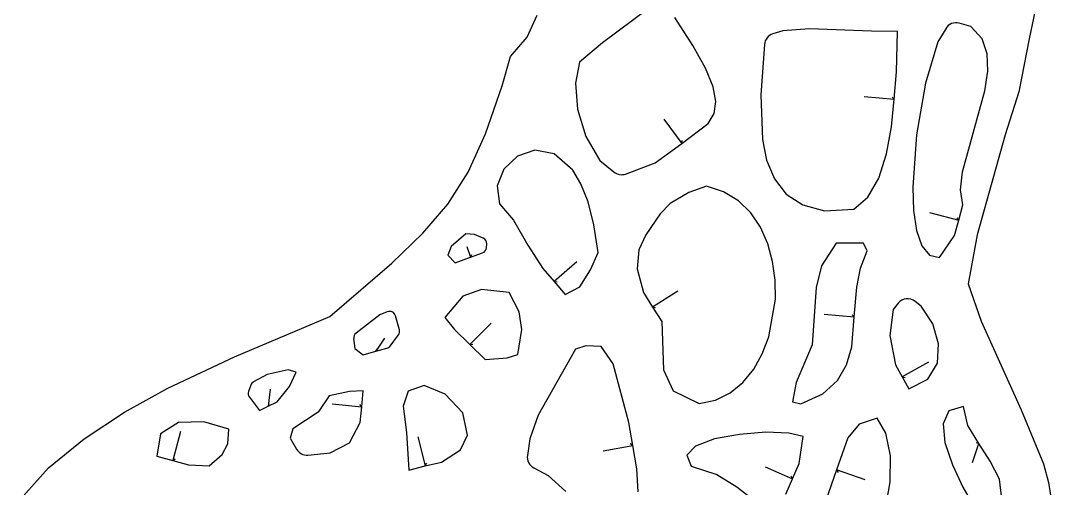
# Model space of a CAD drawing. Extents: x 0 to 5.7, y 0 to 10.7.
# Drawn here: x 0.419 to 3.855, y 5.269 to 6.827 of the extents above; entities that cross this region are included whole.
import ezdxf

# ---------------------------------------------------------------- set-up
doc = ezdxf.new("R2010")
doc.units = 0
doc.layers.add('WHITE', color=7, linetype='CONTINUOUS')

msp = doc.modelspace()

# ---------------------------------------------------------------- linework, layer by layer
at = {"layer": 'WHITE', "linetype": 'CONTINUOUS'}
for p, q in [((3.822, 6.991), (3.773999, 6.765999)), ((2.104, 6.771999), (2.137, 6.844999)), ((2.506999, 6.866), (2.355, 6.752999)), ((2.655999, 6.743999), (2.595999, 6.836999)), ((3.579999, 6.807), (3.542, 6.817999)), ((3.618, 6.765999), (3.579999, 6.807)), ((2.049, 6.706999), (2.104, 6.771999)), ((2.954999, 6.793), (2.921999, 6.782999)), ((3.043999, 6.798999), (2.954999, 6.793)), ((3.25, 6.791999), (3.043999, 6.798999)), ((3.335999, 6.790999), (3.25, 6.791999)), ((3.332999, 6.656), (3.335999, 6.790999)), ((3.496999, 6.8), (3.470999, 6.756)), ((2.355, 6.752999), (2.278, 6.688)), ((2.697999, 6.668), (2.655999, 6.743999)), ((2.894, 6.747), (2.881999, 6.579999)), ((3.470999, 6.756), (3.43, 6.618)), ((3.634999, 6.716), (3.618, 6.765999)), ((3.773999, 6.765999), (3.74, 6.59)), ((2.020999, 6.61), (2.049, 6.706999)), ((3.637, 6.657999), (3.634999, 6.716)), ((2.278, 6.688), (2.265, 6.618999)), ((2.723, 6.605999), (2.697999, 6.668)), ((3.325, 6.565), (3.332999, 6.656)), ((3.627, 6.592999), (3.637, 6.657999)), ((1.965999, 6.449999), (2.020999, 6.61)), ((2.265, 6.618999), (2.272, 6.532)), ((2.732, 6.557), (2.723, 6.605999)), ((3.43, 6.618), (3.4, 6.446)), ((2.881999, 6.579999), (2.887, 6.431)), ((3.226, 6.573999), (3.325, 6.565)), ((3.316999, 6.473), (3.325, 6.565)), ((3.325, 6.565), (3.319, 6.572)), ((3.552999, 6.322999), (3.627, 6.592999)), ((3.74, 6.59), (3.694999, 6.446)), ((2.272, 6.532), (2.299, 6.440999)), ((2.726, 6.517), (2.732, 6.557)), ((2.559, 6.499), (2.618999, 6.418)), ((2.707, 6.484), (2.726, 6.517)), ((2.618999, 6.418), (2.707, 6.484)), ((3.299999, 6.382999), (3.316999, 6.473)), ((1.907999, 6.322), (1.965999, 6.449999)), ((2.299, 6.440999), (2.345999, 6.361)), ((2.618999, 6.418), (2.619999, 6.427999)), ((2.887, 6.431), (2.901, 6.361999)), ((3.4, 6.446), (3.387, 6.271999)), ((3.694999, 6.446), (3.601999, 6.112999)), ((2.13, 6.394999), (2.072, 6.375)), ((2.194, 6.382999), (2.13, 6.394999)), ((2.529999, 6.353), (2.618999, 6.418)), ((2.072, 6.375), (2.026999, 6.331999)), ((2.256, 6.328999), (2.194, 6.382999)), ((2.345999, 6.361), (2.392999, 6.322999)), ((2.901, 6.361999), (2.927, 6.3)), ((3.273999, 6.302), (3.299999, 6.382999)), ((2.026999, 6.331999), (2.005, 6.276999)), ((2.282999, 6.282999), (2.256, 6.328999)), ((2.431999, 6.315999), (2.529999, 6.353)), ((3.546, 6.263), (3.552999, 6.322999)), ((1.84, 6.216), (1.907999, 6.322)), ((2.927, 6.3), (2.966, 6.249)), ((3.237999, 6.238999), (3.273999, 6.302)), ((2.005, 6.276999), (2.012, 6.217)), ((2.306999, 6.223), (2.282999, 6.282999)), ((2.641999, 6.254), (2.579999, 6.217999)), ((2.700999, 6.275), (2.641999, 6.254)), ((2.757999, 6.256999), (2.700999, 6.275)), ((2.806999, 6.227), (2.757999, 6.256999)), ((3.387, 6.271999), (3.39, 6.193999)), ((3.553999, 6.212999), (3.546, 6.263)), ((2.325999, 6.146999), (2.306999, 6.223)), ((2.848, 6.186999), (2.806999, 6.227)), ((2.966, 6.249), (3.020999, 6.212999)), ((3.190999, 6.198999), (3.237999, 6.238999)), ((1.756999, 6.118999), (1.84, 6.216)), ((2.012, 6.217), (2.059, 6.162)), ((2.579999, 6.217999), (2.546999, 6.183)), ((2.881, 6.138999), (2.848, 6.186999)), ((3.020999, 6.212999), (3.094, 6.192999)), ((3.094, 6.192999), (3.190999, 6.198999)), ((3.39, 6.193999), (3.4, 6.127999)), ((3.443, 6.188), (3.539999, 6.162)), ((3.539999, 6.162), (3.553999, 6.212999)), ((2.059, 6.162), (2.105999, 6.078999)), ((2.546999, 6.183), (2.499, 6.113999)), ((3.526, 6.111), (3.539999, 6.162)), ((3.539999, 6.162), (3.535, 6.17)), ((1.654, 6.019), (1.756999, 6.118999)), ((1.899999, 6.117), (1.850999, 6.074999)), ((1.929, 6.114999), (1.899999, 6.117)), ((2.339999, 6.054999), (2.325999, 6.146999)), ((2.904999, 6.084), (2.881, 6.138999)), ((3.4, 6.127999), (3.417, 6.077)), ((1.957999, 6.102), (1.929, 6.114999)), ((1.968999, 6.07), (1.97, 6.083)), ((2.499, 6.113999), (2.476, 6.063)), ((2.921, 6.025), (2.904999, 6.084)), ((3.131999, 6.085999), (3.084, 6.01)), ((3.223, 6.085999), (3.131999, 6.085999)), ((3.236, 6.059999), (3.223, 6.085999)), ((3.476, 6.038), (3.526, 6.111)), ((3.601999, 6.112999), (3.572, 5.949999)), ((1.850999, 6.074999), (1.84, 6.046)), ((1.902999, 6.074999), (1.916, 6.039)), ((1.916, 6.039), (1.955999, 6.052999)), ((1.916, 6.039), (1.919999, 6.047999)), ((2.105999, 6.078999), (2.155999, 6.000999)), ((2.315, 5.997), (2.339999, 6.054999)), ((2.476, 6.063), (2.47, 6)), ((3.213, 6.002999), (3.236, 6.059999)), ((3.417, 6.077), (3.443, 6.046)), ((1.447999, 5.842), (1.654, 6.019)), ((1.84, 6.046), (1.865, 6.019999)), ((1.865, 6.019999), (1.916, 6.039)), ((2.269, 6.024), (2.194, 5.958)), ((2.928999, 5.962999), (2.921, 6.025)), ((3.443, 6.046), (3.476, 6.038)), ((2.155999, 6.000999), (2.194, 5.958)), ((2.279999, 5.94), (2.315, 5.997)), ((2.47, 6), (2.490999, 5.921)), ((3.084, 6.01), (3.065999, 5.938)), ((3.200999, 5.939), (3.213, 6.002999)), ((2.194, 5.958), (2.230999, 5.914999)), ((2.194, 5.958), (2.203999, 5.956999)), ((2.93, 5.899), (2.928999, 5.962999)), ((3.572, 5.949999), (3.615, 5.826)), ((1.952, 5.931), (1.889999, 5.908999)), ((2.043999, 5.921999), (1.952, 5.931)), ((2.078, 5.856999), (2.043999, 5.921999)), ((2.230999, 5.914999), (2.279999, 5.94)), ((2.490999, 5.921), (2.520999, 5.873)), ((2.605999, 5.926), (2.520999, 5.873)), ((3.065999, 5.938), (3.052999, 5.747)), ((3.191999, 5.84), (3.200999, 5.939)), ((1.889999, 5.908999), (1.83, 5.837999)), ((2.907999, 5.774), (2.93, 5.899)), ((3.338999, 5.886), (3.322, 5.864999)), ((3.414999, 5.875999), (3.394999, 5.892)), ((3.453999, 5.816999), (3.414999, 5.875999)), ((1.129999, 5.706999), (1.447999, 5.842)), ((1.613999, 5.847), (1.534999, 5.785999)), ((1.639, 5.856999), (1.613999, 5.847)), ((1.679, 5.796999), (1.666, 5.843999)), ((2.086999, 5.797999), (2.078, 5.856999)), ((2.520999, 5.873), (2.552, 5.824999)), ((2.520999, 5.873), (2.530999, 5.870999)), ((3.092999, 5.848999), (3.191999, 5.84)), ((3.191999, 5.84), (3.186, 5.847)), ((3.322, 5.864999), (3.311, 5.777999)), ((1.83, 5.837999), (1.863, 5.797999)), ((1.983999, 5.818999), (1.914, 5.748)), ((2.552, 5.824999), (2.558, 5.664)), ((3.184, 5.741), (3.191999, 5.84)), ((3.473, 5.75), (3.453999, 5.816999)), ((3.615, 5.826), (3.747999, 5.531)), ((1.648, 5.743), (1.675999, 5.78)), ((1.863, 5.797999), (1.914, 5.748)), ((2.072999, 5.715), (2.086999, 5.797999)), ((2.885999, 5.717), (2.907999, 5.774)), ((3.311, 5.777999), (3.329999, 5.681)), ((1.526999, 5.768), (1.531, 5.735)), ((1.629999, 5.769), (1.600999, 5.725999)), ((1.914, 5.748), (1.924, 5.749)), ((1.914, 5.748), (1.963999, 5.697999)), ((2.299, 5.743999), (2.265, 5.732999)), ((2.349999, 5.742), (2.299, 5.743999)), ((2.39, 5.684), (2.349999, 5.742)), ((3.052999, 5.747), (2.999, 5.622)), ((3.167, 5.681), (3.184, 5.741)), ((3.469, 5.685999), (3.473, 5.75)), ((0.908999, 5.603), (1.129999, 5.706999)), ((1.531, 5.735), (1.559, 5.714)), ((1.559, 5.714), (1.600999, 5.725999)), ((1.600999, 5.725999), (1.636999, 5.736)), ((1.600999, 5.725999), (1.605999, 5.734)), ((1.963999, 5.697999), (2.038, 5.703999)), ((2.038, 5.703999), (2.072999, 5.715)), ((2.265, 5.732999), (2.141, 5.513)), ((2.858, 5.665999), (2.885999, 5.717)), ((2.441999, 5.488999), (2.39, 5.684)), ((3.137, 5.627999), (3.167, 5.681)), ((3.329999, 5.681), (3.351999, 5.640999)), ((3.44, 5.689), (3.351999, 5.640999)), ((3.437, 5.632999), (3.469, 5.685999)), ((1.238999, 5.647999), (1.194, 5.624)), ((1.309, 5.664), (1.238999, 5.647999)), ((1.335999, 5.656), (1.309, 5.664)), ((1.312999, 5.607999), (1.335999, 5.656)), ((2.558, 5.664), (2.589999, 5.593999)), ((2.822, 5.622), (2.858, 5.665999)), ((3.351999, 5.640999), (3.374, 5.600999)), ((3.351999, 5.640999), (3.361999, 5.638)), ((0.763999, 5.522999), (0.908999, 5.603)), ((1.184999, 5.612999), (1.177, 5.592)), ((1.271999, 5.557), (1.312999, 5.607999)), ((1.761999, 5.611999), (1.707999, 5.592999)), ((1.832, 5.583), (1.761999, 5.611999)), ((2.779999, 5.586999), (2.822, 5.622)), ((2.999, 5.622), (2.986999, 5.557)), ((3.088, 5.584), (3.137, 5.627999)), ((3.374, 5.600999), (3.437, 5.632999)), ((1.179999, 5.572999), (1.213999, 5.527999)), ((1.248999, 5.598999), (1.243, 5.543)), ((1.445999, 5.577), (1.409, 5.522999)), ((1.513, 5.592), (1.445999, 5.577)), ((1.559, 5.593999), (1.513, 5.592)), ((1.554, 5.540999), (1.559, 5.593999)), ((1.707999, 5.592999), (1.692, 5.543)), ((1.889999, 5.520999), (1.832, 5.583)), ((2.589999, 5.593999), (2.677, 5.552)), ((2.730999, 5.563), (2.779999, 5.586999)), ((3.015, 5.551), (3.088, 5.584)), ((1.213999, 5.527999), (1.243, 5.543)), ((1.243, 5.543), (1.271999, 5.557)), ((1.243, 5.543), (1.246, 5.552)), ((1.455, 5.551), (1.554, 5.540999)), ((1.554, 5.540999), (1.547999, 5.548999)), ((1.549, 5.487999), (1.554, 5.540999)), ((1.692, 5.543), (1.702999, 5.454999)), ((2.677, 5.552), (2.730999, 5.563)), ((2.986999, 5.557), (3.015, 5.551)), ((3.555999, 5.541999), (3.506999, 5.526999)), ((3.569999, 5.479), (3.555999, 5.541999)), ((0.629999, 5.434), (0.763999, 5.522999)), ((1.409, 5.522999), (1.325, 5.467)), ((1.906, 5.446), (1.889999, 5.520999)), ((2.141, 5.513), (2.112999, 5.434)), ((3.269, 5.502999), (3.209, 5.482999)), ((3.298, 5.453), (3.269, 5.502999)), ((3.506999, 5.526999), (3.487999, 5.484)), ((3.747999, 5.531), (3.822, 5.350999)), ((0.944, 5.487999), (0.884, 5.451)), ((1.029, 5.491), (0.944, 5.487999)), ((1.111999, 5.466), (1.029, 5.491)), ((1.108, 5.416999), (1.111999, 5.466)), ((1.325, 5.467), (1.315999, 5.435999)), ((1.513, 5.421), (1.549, 5.487999)), ((2.456, 5.412), (2.441999, 5.488999)), ((3.209, 5.482999), (3.171, 5.436999)), ((3.487999, 5.484), (3.493999, 5.421999)), ((3.607, 5.419), (3.569999, 5.479)), ((0.512, 5.337999), (0.629999, 5.434)), ((0.884, 5.451), (0.871999, 5.375999)), ((0.950999, 5.459), (0.925, 5.361999)), ((1.315999, 5.435999), (1.337, 5.4)), ((1.702999, 5.454999), (1.710999, 5.329999)), ((1.741, 5.440999), (1.764999, 5.343999)), ((1.881999, 5.397999), (1.906, 5.446)), ((2.112999, 5.434), (2.105, 5.379)), ((2.727999, 5.434), (2.664, 5.409999)), ((2.811, 5.448999), (2.727999, 5.434)), ((2.898, 5.455999), (2.811, 5.448999)), ((2.974999, 5.453), (2.898, 5.455999)), ((3.023, 5.441999), (2.974999, 5.453)), ((3.009, 5.352), (3.023, 5.441999)), ((3.171, 5.436999), (3.134, 5.330999)), ((3.312999, 5.377999), (3.298, 5.453)), ((1.088999, 5.381999), (1.108, 5.416999)), ((1.449, 5.387), (1.513, 5.421)), ((1.819, 5.356999), (1.881999, 5.397999)), ((2.357, 5.394), (2.456, 5.412)), ((2.456, 5.412), (2.447, 5.416999)), ((2.469, 5.334), (2.456, 5.412)), ((2.664, 5.409999), (2.634999, 5.38)), ((3.493999, 5.421999), (3.519, 5.348)), ((3.585999, 5.355), (3.607, 5.419)), ((3.607, 5.419), (3.598, 5.421)), ((3.644999, 5.36), (3.607, 5.419)), ((0.871999, 5.375999), (0.925, 5.361999)), ((0.925, 5.361999), (0.933, 5.367)), ((0.925, 5.361999), (0.976999, 5.348)), ((1.046, 5.343999), (1.088999, 5.381999)), ((1.375, 5.38), (1.449, 5.387)), ((2.634999, 5.38), (2.65, 5.342999)), ((3.312, 5.290999), (3.312999, 5.377999)), ((0.418999, 5.232999), (0.512, 5.337999)), ((0.976999, 5.348), (1.046, 5.343999)), ((1.710999, 5.329999), (1.764999, 5.343999)), ((1.764999, 5.343999), (1.819, 5.356999)), ((1.764999, 5.343999), (1.769999, 5.353)), ((2.125999, 5.337999), (2.174, 5.311999)), ((2.473999, 5.257999), (2.469, 5.334)), ((2.65, 5.342999), (2.734999, 5.315)), ((2.895999, 5.341), (2.986999, 5.301)), ((2.986999, 5.301), (3.009, 5.352)), ((3.134, 5.330999), (3.096999, 5.225999)), ((3.229, 5.297999), (3.134, 5.330999)), ((3.134, 5.330999), (3.138999, 5.322)), ((3.519, 5.348), (3.553999, 5.272999)), ((3.676, 5.3), (3.644999, 5.36)), ((3.822, 5.350999), (3.838999, 5.289)), ((2.174, 5.311999), (2.233, 5.258999)), ((2.734999, 5.315), (2.802, 5.274)), ((2.964999, 5.25), (2.986999, 5.301)), ((2.986999, 5.301), (2.983, 5.309999)), ((3.684, 5.234), (3.676, 5.3)), ((2.802, 5.274), (2.868, 5.222)), ((3.296, 5.201), (3.312, 5.290999)), ((3.553999, 5.272999), (3.621, 5.157999)), ((3.838999, 5.289), (3.855, 5.188))]:
    msp.add_line(p, q, dxfattribs=at)
for centre, radius, start, end in [((3.5311, 6.779999), 0.039532, 73.99488, 149.6074), ((2.933799, 6.7449), 0.039885, 107.2083, 176.9797), ((2.418699, 6.354199), 0.040421, 230.5211, 289.1964), ((1.95, 6.0836), 0.020008, 358.2816, 66.50192), ((1.948799, 6.071899), 0.020224, 290.8545, 354.6274), ((3.369999, 5.861), 0.039824, 51.1155, 141.1153), ((1.646999, 5.838999), 0.019646, 14.74356, 113.9621), ((1.546999, 5.769999), 0.02, 126.8699, 185.7102), ((1.6597, 5.7916), 0.020006, 324.5622, 15.63043), ((1.632499, 5.7551), 0.019622, 283.2572, 322.0224), ((1.2041, 5.6066), 0.020118, 120.1334, 161.4762), ((1.196099, 5.585299), 0.020241, 160.6699, 217.3789), ((1.371899, 5.420199), 0.040324, 210.0621, 274.4097), ((2.1449, 5.3736), 0.040263, 172.2925, 242.0361)]:
    msp.add_arc(centre, radius, start, end, dxfattribs=at)

doc.saveas('drawing.dxf')
